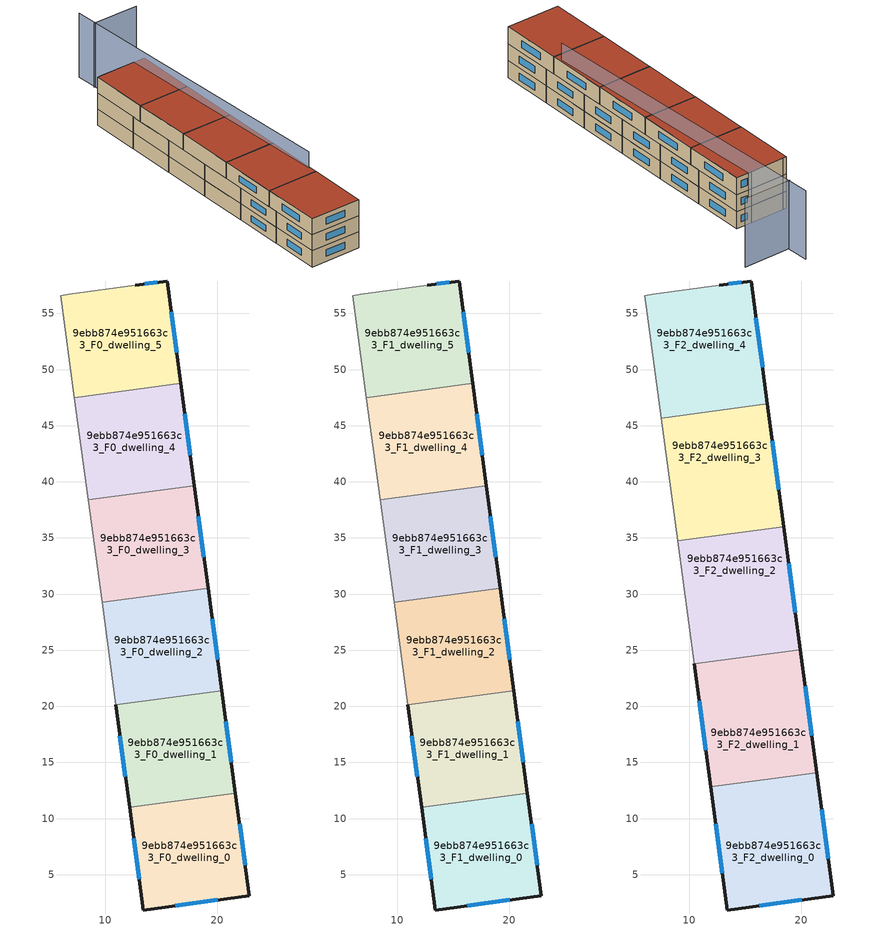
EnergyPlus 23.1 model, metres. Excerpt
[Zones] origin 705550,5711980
9ebb874e951663c3_F0_dwelling_0
 floor ground (EU_floor_Construction): 21.61,12.26 22.83,3.12 13.4,1.85 12.17,10.99 z0
 wall outside (EU_wall_Construction): 12.17,10.99 13.4,1.85 22.83,3.12 21.61,12.26 z0:3
 wall to 9ebb874e951663c3_F0_dwelling_1 (EU_wall_Construction): 21.61,12.26 12.17,10.99 z0:3
 window (EU_Window_Construction): 22.47,5.86 21.98,9.53 / 16.23,2.23 20.01,2.74 / 12.54,8.26 13.04,4.59 z0.9:2.1
9ebb874e951663c3_F0_dwelling_1
 floor ground (EU_floor_Construction): 20.39,21.4 21.61,12.26 12.17,10.99 10.95,20.13 z0
 wall outside (EU_wall_Construction): 21.61,12.26 20.39,21.4 / 10.95,20.13 12.17,10.99 z0:3
 wall to 9ebb874e951663c3_F0_dwelling_2 (EU_wall_Construction): 20.39,21.4 10.95,20.13 z0:3
 window (EU_Window_Construction): 21.25,15 20.76,18.66 / 11.31,17.39 11.81,13.73 z0.9:2.1
9ebb874e951663c3_F0_dwelling_2
 floor ground (EU_floor_Construction): 19.17,30.53 20.39,21.4 10.95,20.13 9.72,29.26 z0
 wall outside (EU_wall_Construction): 20.39,21.4 19.17,30.53 z0:3
 wall to 9ebb874e951663c3_F0_dwelling_3 (EU_wall_Construction): 19.17,30.53 9.72,29.26 z0:3
 wall adiabatic (EU_wall_Construction): 9.72,29.26 10.95,20.13 z0:3
 window (EU_Window_Construction): 20.02,24.13 19.53,27.8 z0.9:2.1
9ebb874e951663c3_F0_dwelling_3
 floor ground (EU_floor_Construction): 17.95,39.66 19.17,30.53 9.72,29.26 8.49,38.38 z0
 wall outside (EU_wall_Construction): 19.17,30.53 17.95,39.66 z0:3
 wall to 9ebb874e951663c3_F0_dwelling_4 (EU_wall_Construction): 17.95,39.66 8.49,38.38 z0:3
 wall adiabatic (EU_wall_Construction): 8.49,38.38 9.72,29.26 z0:3
 window (EU_Window_Construction): 18.8,33.26 18.31,36.92 z0.9:2.1
9ebb874e951663c3_F0_dwelling_4
 floor ground (EU_floor_Construction): 16.73,48.78 17.95,39.66 8.49,38.38 7.27,47.5 z0
 wall outside (EU_wall_Construction): 17.95,39.66 16.73,48.78 z0:3
 wall to 9ebb874e951663c3_F0_dwelling_5 (EU_wall_Construction): 16.73,48.78 7.27,47.5 z0:3
 wall adiabatic (EU_wall_Construction): 7.27,47.5 8.49,38.38 z0:3
 window (EU_Window_Construction): 17.58,42.39 17.09,46.05 z0.9:2.1
9ebb874e951663c3_F0_dwelling_5
 floor ground (EU_floor_Construction): 15.51,57.89 16.73,48.78 7.27,47.5 6.04,56.6 6.74,56.69 12.68,57.52 z0
 wall outside (EU_wall_Construction): 16.73,48.78 15.51,57.89 12.68,57.52 z0:3
 wall adiabatic (EU_wall_Construction): 12.68,57.52 6.74,56.69 6.04,56.6 7.27,47.5 z0:3
 window (EU_Window_Construction): 14.66,57.78 13.52,57.63 / 16.36,51.5 15.87,55.16 z0.9:2.1
9ebb874e951663c3_F1_dwelling_0
 floor to 9ebb874e951663c3_F0_dwelling_0 (EU_floor_Construction): 21.61,12.26 22.83,3.12 13.4,1.85 12.17,10.99 z3
 wall outside (EU_wall_Construction): 12.17,10.99 13.4,1.85 22.83,3.12 21.61,12.26 z3:6
 wall to 9ebb874e951663c3_F1_dwelling_1 (EU_wall_Construction): 21.61,12.26 12.17,10.99 z3:6
 window (EU_Window_Construction): 22.47,5.86 21.98,9.53 / 16.23,2.23 20.01,2.74 / 12.54,8.26 13.04,4.59 z3.9:5.1
9ebb874e951663c3_F1_dwelling_1
 floor to 9ebb874e951663c3_F0_dwelling_1 (EU_floor_Construction): 20.39,21.4 21.61,12.26 12.17,10.99 10.95,20.13 z3
 wall outside (EU_wall_Construction): 21.61,12.26 20.39,21.4 / 10.95,20.13 12.17,10.99 z3:6
 wall to 9ebb874e951663c3_F1_dwelling_2 (EU_wall_Construction): 20.39,21.4 10.95,20.13 z3:6
 window (EU_Window_Construction): 21.25,15 20.76,18.66 / 11.31,17.39 11.81,13.73 z3.9:5.1
9ebb874e951663c3_F1_dwelling_2
 floor to 9ebb874e951663c3_F0_dwelling_2 (EU_floor_Construction): 19.17,30.53 20.39,21.4 10.95,20.13 9.72,29.26 z3
 wall outside (EU_wall_Construction): 20.39,21.4 19.17,30.53 z3:6
 wall to 9ebb874e951663c3_F1_dwelling_3 (EU_wall_Construction): 19.17,30.53 9.72,29.26 z3:6
 wall adiabatic (EU_wall_Construction): 9.72,29.26 10.95,20.13 z3:6
 window (EU_Window_Construction): 20.02,24.13 19.53,27.8 z3.9:5.1
9ebb874e951663c3_F1_dwelling_3
 floor to 9ebb874e951663c3_F0_dwelling_3 (EU_floor_Construction): 17.95,39.66 19.17,30.53 9.72,29.26 8.49,38.38 z3
 wall outside (EU_wall_Construction): 19.17,30.53 17.95,39.66 z3:6
 wall to 9ebb874e951663c3_F1_dwelling_4 (EU_wall_Construction): 17.95,39.66 8.49,38.38 z3:6
 wall adiabatic (EU_wall_Construction): 8.49,38.38 9.72,29.26 z3:6
 window (EU_Window_Construction): 18.8,33.26 18.31,36.92 z3.9:5.1
9ebb874e951663c3_F1_dwelling_4
 floor to 9ebb874e951663c3_F0_dwelling_4 (EU_floor_Construction): 16.73,48.78 17.95,39.66 8.49,38.38 7.27,47.5 z3
 wall outside (EU_wall_Construction): 17.95,39.66 16.73,48.78 z3:6
 wall to 9ebb874e951663c3_F1_dwelling_5 (EU_wall_Construction): 16.73,48.78 7.27,47.5 z3:6
 wall adiabatic (EU_wall_Construction): 7.27,47.5 8.49,38.38 z3:6
 window (EU_Window_Construction): 17.58,42.39 17.09,46.05 z3.9:5.1
9ebb874e951663c3_F1_dwelling_5
 floor to 9ebb874e951663c3_F0_dwelling_5 (EU_floor_Construction): 15.51,57.89 16.73,48.78 7.27,47.5 6.04,56.6 6.74,56.69 12.68,57.52 z3
 wall outside (EU_wall_Construction): 16.73,48.78 15.51,57.89 12.68,57.52 z3:6
 wall adiabatic (EU_wall_Construction): 12.68,57.52 6.74,56.69 6.04,56.6 7.27,47.5 z3:6
 window (EU_Window_Construction): 14.66,57.78 13.52,57.63 / 16.36,51.5 15.87,55.16 z3.9:5.1
9ebb874e951663c3_F2_dwelling_0
 floor to 9ebb874e951663c3_F1_dwelling_0 (EU_floor_Construction): 21.61,12.26 22.83,3.12 13.4,1.85 12.17,10.99 z6
 floor to 9ebb874e951663c3_F1_dwelling_1 (EU_floor_Construction): 21.37,14.09 21.61,12.26 12.17,10.99 11.93,12.82 z6
 wall outside (EU_wall_Construction): 11.93,12.82 13.4,1.85 22.83,3.12 21.37,14.09 z6:9
 wall to 9ebb874e951663c3_F2_dwelling_1 (EU_wall_Construction): 21.37,14.09 11.93,12.82 z6:9
 window (EU_Window_Construction): 22.4,6.41 21.81,10.81 / 16.23,2.23 20.01,2.74 / 12.37,9.54 12.96,5.13 z6.9:8.1
 roof outside (EU_roof_Construction): 22.83,3.12 21.37,14.09 11.93,12.82 13.4,1.85 z9
9ebb874e951663c3_F2_dwelling_1
 floor to 9ebb874e951663c3_F1_dwelling_1 (EU_floor_Construction): 20.39,21.4 21.37,14.09 11.93,12.82 10.95,20.13 z6
 floor to 9ebb874e951663c3_F1_dwelling_2 (EU_floor_Construction): 19.9,25.05 20.39,21.4 10.95,20.13 10.46,23.78 z6
 wall outside (EU_wall_Construction): 21.37,14.09 19.9,25.05 / 10.45,23.78 11.93,12.82 z6:9
 wall to 9ebb874e951663c3_F2_dwelling_2 (EU_wall_Construction): 19.9,25.05 10.45,23.78 z6:9
 window (EU_Window_Construction): 20.93,17.37 20.34,21.77 / 10.9,20.5 11.49,16.1 z6.9:8.1
 roof outside (EU_roof_Construction): 21.37,14.09 19.9,25.05 10.45,23.78 11.93,12.82 z9
9ebb874e951663c3_F2_dwelling_2
 floor to 9ebb874e951663c3_F1_dwelling_2 (EU_floor_Construction): 19.17,30.53 19.9,25.05 10.46,23.78 9.72,29.26 z6
 floor to 9ebb874e951663c3_F1_dwelling_3 (EU_floor_Construction): 18.44,36.01 19.17,30.53 9.72,29.26 8.98,34.74 z6
 wall outside (EU_wall_Construction): 19.9,25.05 18.44,36.01 z6:9
 wall to 9ebb874e951663c3_F2_dwelling_3 (EU_wall_Construction): 18.44,36.01 8.98,34.74 z6:9
 wall adiabatic (EU_wall_Construction): 8.98,34.74 10.45,23.78 z6:9
 window (EU_Window_Construction): 19.46,28.33 18.88,32.73 z6.9:8.1
 roof outside (EU_roof_Construction): 19.9,25.05 18.44,36.01 8.98,34.74 10.45,23.78 z9
9ebb874e951663c3_F2_dwelling_3
 floor to 9ebb874e951663c3_F1_dwelling_3 (EU_floor_Construction): 17.95,39.66 18.44,36.01 8.98,34.74 8.49,38.38 z6
 floor to 9ebb874e951663c3_F1_dwelling_4 (EU_floor_Construction): 16.97,46.95 17.95,39.66 8.49,38.38 7.51,45.68 z6
 wall outside (EU_wall_Construction): 18.44,36.01 16.97,46.95 z6:9
 wall to 9ebb874e951663c3_F2_dwelling_4 (EU_wall_Construction): 16.97,46.95 7.51,45.68 z6:9
 wall adiabatic (EU_wall_Construction): 7.51,45.68 8.98,34.74 z6:9
 window (EU_Window_Construction): 18,39.28 17.41,43.68 z6.9:8.1
 roof outside (EU_roof_Construction): 18.44,36.01 16.97,46.95 7.51,45.68 8.98,34.74 z9
9ebb874e951663c3_F2_dwelling_4
 floor to 9ebb874e951663c3_F1_dwelling_4 (EU_floor_Construction): 16.73,48.78 16.97,46.95 7.51,45.68 7.27,47.5 z6
 floor to 9ebb874e951663c3_F1_dwelling_5 (EU_floor_Construction): 15.51,57.89 16.73,48.78 7.27,47.5 6.04,56.6 6.74,56.69 12.68,57.52 z6
 wall outside (EU_wall_Construction): 16.97,46.95 15.51,57.89 12.68,57.52 z6:9
 wall adiabatic (EU_wall_Construction): 12.68,57.52 6.74,56.69 6.04,56.6 7.51,45.68 z6:9
 window (EU_Window_Construction): 14.66,57.78 13.52,57.63 / 16.53,50.23 15.95,54.62 z6.9:8.1
 roof outside (EU_roof_Construction): 16.97,46.95 15.51,57.89 12.68,57.52 6.74,56.69 6.04,56.6 7.51,45.68 z9
shading: 11,70.68 20.88,15.54 / 20,67.96 11.51,66.82 z0:12
[Building]
EU S2 Campaign: North Axis=0; Terrain=City; Solar Distribution=FullExterior
[Site:Location]
London: Latitude=51.5; Longitude=-0.5; Time Zone=0; Elevation=25
[SizingPeriod:WeatherFileDays]
AnnualSizingPeriod: Begin Month=1; Begin Day of Month=1; End Month=12; End Day of Month=31; Day of Week for Start Day=Monday; Use Weather File Daylight Saving Period=No; Use Weather File Rain and Snow Indicators=No
[MATERIAL]
EU_InternalMass_Material: Roughness=MediumRough; Thickness=0.1; Conductivity=1; Density=1800; Specific Heat=900; Thermal Absorptance=0.9; Solar Absorptance=0.7; Visible Absorptance=0.7
[MATERIAL:NOMASS] Roughness=MediumRough; Thermal Absorptance=0.9; Solar Absorptance=0.7; Visible Absorptance=0.7
Name | Thermal Resistance
EU_wall_NoMass | 1.04674
EU_roof_NoMass | 4.32442
EU_floor_NoMass | 2.04616
[WINDOWMATERIAL:SIMPLEGLAZINGSYSTEM]
EU_Window_SimpleGlazing: UFactor=4.25843; Solar Heat Gain Coefficient=0.85; Visible Transmittance=0.85
[CONSTRUCTION]
EU_wall_Construction: EU_wall_NoMass
EU_roof_Construction: EU_roof_NoMass
EU_floor_Construction: EU_floor_NoMass
EU_InternalMass_Construction: EU_InternalMass_Material
EU_Window_Construction: EU_Window_SimpleGlazing
[ZONE] Type=1; Multiplier=1; Ceiling Height=autocalculate; Floor Area=autocalculate; Part of Total Floor Area=Yes
Name | Volume
9ebb874e951663c3_F0_dwelling_0; 9ebb874e951663c3_F1_dwelling_0 | 263.439
9ebb874e951663c3_F2_dwelling_0 | 316.147
9ebb874e951663c3_F0_dwelling_1; 9ebb874e951663c3_F1_dwelling_1 | 263.451
9ebb874e951663c3_F2_dwelling_1 | 316.17
9ebb874e951663c3_F0_dwelling_2; 9ebb874e951663c3_F1_dwelling_2 | 263.429
9ebb874e951663c3_F2_dwelling_2 | 316.129
9ebb874e951663c3_F0_dwelling_3; 9ebb874e951663c3_F1_dwelling_3 | 263.443
9ebb874e951663c3_F2_dwelling_3 | 316.151
9ebb874e951663c3_F0_dwelling_4; 9ebb874e951663c3_F1_dwelling_4 | 263.447
9ebb874e951663c3_F2_dwelling_4 | 316.165
9ebb874e951663c3_F0_dwelling_5; 9ebb874e951663c3_F1_dwelling_5 | 263.481
[INTERNALMASS] Construction=EU_InternalMass_Construction
Name | Zone or ZoneList | Surface Area
9ebb874e951663c3_F0_dwelling_0_EU_InternalMass | 9ebb874e951663c3_F0_dwelling_0 | 87.813
9ebb874e951663c3_F0_dwelling_1_EU_InternalMass | 9ebb874e951663c3_F0_dwelling_1 | 87.8169
9ebb874e951663c3_F0_dwelling_2_EU_InternalMass | 9ebb874e951663c3_F0_dwelling_2 | 87.8097
9ebb874e951663c3_F0_dwelling_3_EU_InternalMass | 9ebb874e951663c3_F0_dwelling_3 | 87.8143
9ebb874e951663c3_F0_dwelling_4_EU_InternalMass | 9ebb874e951663c3_F0_dwelling_4 | 87.8162
9ebb874e951663c3_F0_dwelling_5_EU_InternalMass | 9ebb874e951663c3_F0_dwelling_5 | 87.8266
9ebb874e951663c3_F1_dwelling_0_EU_InternalMass | 9ebb874e951663c3_F1_dwelling_0 | 87.813
9ebb874e951663c3_F1_dwelling_1_EU_InternalMass | 9ebb874e951663c3_F1_dwelling_1 | 87.8169
9ebb874e951663c3_F1_dwelling_2_EU_InternalMass | 9ebb874e951663c3_F1_dwelling_2 | 87.8097
9ebb874e951663c3_F1_dwelling_3_EU_InternalMass | 9ebb874e951663c3_F1_dwelling_3 | 87.8143
9ebb874e951663c3_F1_dwelling_4_EU_InternalMass | 9ebb874e951663c3_F1_dwelling_4 | 87.8162
9ebb874e951663c3_F1_dwelling_5_EU_InternalMass | 9ebb874e951663c3_F1_dwelling_5 | 87.8266
9ebb874e951663c3_F2_dwelling_0_EU_InternalMass | 9ebb874e951663c3_F2_dwelling_0 | 105.383
9ebb874e951663c3_F2_dwelling_1_EU_InternalMass | 9ebb874e951663c3_F2_dwelling_1 | 105.39
9ebb874e951663c3_F2_dwelling_2_EU_InternalMass | 9ebb874e951663c3_F2_dwelling_2 | 105.376
9ebb874e951663c3_F2_dwelling_3_EU_InternalMass | 9ebb874e951663c3_F2_dwelling_3 | 105.384
9ebb874e951663c3_F2_dwelling_4_EU_InternalMass | 9ebb874e951663c3_F2_dwelling_4 | 105.388
[OTHEREQUIPMENT] Fuel Type=Electricity; Design Level Calculation Method=Watts/Area; Power per Zone Floor Area=1; Fraction Latent=0; Fraction Radiant=0; Fraction Lost=0; Carbon Dioxide Generation Rate=0; EndUse Subcategory=EU_Step8_InternalGains
Name | Zone or ZoneList or Space or SpaceList | Schedule
EU_Step8_InternalGain_9ebb874e951663c3_F0_dwelling_0_f000 | 9ebb874e951663c3_F0_dwelling_0 | EU_Step8_GainSchedule_9ebb874e951663c3_F0_dwelling_0_f000
EU_Step8_InternalGain_9ebb874e951663c3_F0_dwelling_1_f000 | 9ebb874e951663c3_F0_dwelling_1 | EU_Step8_GainSchedule_9ebb874e951663c3_F0_dwelling_1_f000
EU_Step8_InternalGain_9ebb874e951663c3_F0_dwelling_2_f000 | 9ebb874e951663c3_F0_dwelling_2 | EU_Step8_GainSchedule_9ebb874e951663c3_F0_dwelling_2_f000
EU_Step8_InternalGain_9ebb874e951663c3_F0_dwelling_3_f000 | 9ebb874e951663c3_F0_dwelling_3 | EU_Step8_GainSchedule_9ebb874e951663c3_F0_dwelling_3_f000
EU_Step8_InternalGain_9ebb874e951663c3_F0_dwelling_4_f000 | 9ebb874e951663c3_F0_dwelling_4 | EU_Step8_GainSchedule_9ebb874e951663c3_F0_dwelling_4_f000
EU_Step8_InternalGain_9ebb874e951663c3_F0_dwelling_5_f000 | 9ebb874e951663c3_F0_dwelling_5 | EU_Step8_GainSchedule_9ebb874e951663c3_F0_dwelling_5_f000
EU_Step8_InternalGain_9ebb874e951663c3_F1_dwelling_0_f000 | 9ebb874e951663c3_F1_dwelling_0 | EU_Step8_GainSchedule_9ebb874e951663c3_F1_dwelling_0_f000
EU_Step8_InternalGain_9ebb874e951663c3_F1_dwelling_1_f000 | 9ebb874e951663c3_F1_dwelling_1 | EU_Step8_GainSchedule_9ebb874e951663c3_F1_dwelling_1_f000
EU_Step8_InternalGain_9ebb874e951663c3_F1_dwelling_2_f000 | 9ebb874e951663c3_F1_dwelling_2 | EU_Step8_GainSchedule_9ebb874e951663c3_F1_dwelling_2_f000
EU_Step8_InternalGain_9ebb874e951663c3_F1_dwelling_3_f000 | 9ebb874e951663c3_F1_dwelling_3 | EU_Step8_GainSchedule_9ebb874e951663c3_F1_dwelling_3_f000
EU_Step8_InternalGain_9ebb874e951663c3_F1_dwelling_4_f000 | 9ebb874e951663c3_F1_dwelling_4 | EU_Step8_GainSchedule_9ebb874e951663c3_F1_dwelling_4_f000
EU_Step8_InternalGain_9ebb874e951663c3_F1_dwelling_5_f000 | 9ebb874e951663c3_F1_dwelling_5 | EU_Step8_GainSchedule_9ebb874e951663c3_F1_dwelling_5_f000
EU_Step8_InternalGain_9ebb874e951663c3_F2_dwelling_0_f000 | 9ebb874e951663c3_F2_dwelling_0 | EU_Step8_GainSchedule_9ebb874e951663c3_F2_dwelling_0_f000
EU_Step8_InternalGain_9ebb874e951663c3_F2_dwelling_1_f000 | 9ebb874e951663c3_F2_dwelling_1 | EU_Step8_GainSchedule_9ebb874e951663c3_F2_dwelling_1_f000
EU_Step8_InternalGain_9ebb874e951663c3_F2_dwelling_2_f000 | 9ebb874e951663c3_F2_dwelling_2 | EU_Step8_GainSchedule_9ebb874e951663c3_F2_dwelling_2_f000
EU_Step8_InternalGain_9ebb874e951663c3_F2_dwelling_3_f000 | 9ebb874e951663c3_F2_dwelling_3 | EU_Step8_GainSchedule_9ebb874e951663c3_F2_dwelling_3_f000
EU_Step8_InternalGain_9ebb874e951663c3_F2_dwelling_4_f000 | 9ebb874e951663c3_F2_dwelling_4 | EU_Step8_GainSchedule_9ebb874e951663c3_F2_dwelling_4_f000
[ZONEVENTILATION:DESIGNFLOWRATE] Schedule=EU_AlwaysOn; Design Flow Rate Calculation Method=AirChanges/Hour; Air Changes per Hour=0.488719; Ventilation Type=Natural; Fan Pressure Rise=0; Fan Total Efficiency=1; Constant Term Coefficient=1; Temperature Term Coefficient=0; Velocity Term Coefficient=0; Velocity Squared Term Coefficient=0; Minimum Indoor Temperature=-100; Maximum Indoor Temperature=100; Delta Temperature=-100; Minimum Outdoor Temperature=-100; Maximum Outdoor Temperature=100; Maximum Wind Speed=40
Name | Zone or ZoneList or Space or SpaceList
EU_ConstantAir_9ebb874e951663c3_F0_dwelling_0 | 9ebb874e951663c3_F0_dwelling_0
EU_ConstantAir_9ebb874e951663c3_F0_dwelling_1 | 9ebb874e951663c3_F0_dwelling_1
EU_ConstantAir_9ebb874e951663c3_F0_dwelling_2 | 9ebb874e951663c3_F0_dwelling_2
EU_ConstantAir_9ebb874e951663c3_F0_dwelling_3 | 9ebb874e951663c3_F0_dwelling_3
EU_ConstantAir_9ebb874e951663c3_F0_dwelling_4 | 9ebb874e951663c3_F0_dwelling_4
EU_ConstantAir_9ebb874e951663c3_F0_dwelling_5 | 9ebb874e951663c3_F0_dwelling_5
EU_ConstantAir_9ebb874e951663c3_F1_dwelling_0 | 9ebb874e951663c3_F1_dwelling_0
EU_ConstantAir_9ebb874e951663c3_F1_dwelling_1 | 9ebb874e951663c3_F1_dwelling_1
EU_ConstantAir_9ebb874e951663c3_F1_dwelling_2 | 9ebb874e951663c3_F1_dwelling_2
EU_ConstantAir_9ebb874e951663c3_F1_dwelling_3 | 9ebb874e951663c3_F1_dwelling_3
EU_ConstantAir_9ebb874e951663c3_F1_dwelling_4 | 9ebb874e951663c3_F1_dwelling_4
EU_ConstantAir_9ebb874e951663c3_F1_dwelling_5 | 9ebb874e951663c3_F1_dwelling_5
EU_ConstantAir_9ebb874e951663c3_F2_dwelling_0 | 9ebb874e951663c3_F2_dwelling_0
EU_ConstantAir_9ebb874e951663c3_F2_dwelling_1 | 9ebb874e951663c3_F2_dwelling_1
EU_ConstantAir_9ebb874e951663c3_F2_dwelling_2 | 9ebb874e951663c3_F2_dwelling_2
EU_ConstantAir_9ebb874e951663c3_F2_dwelling_3 | 9ebb874e951663c3_F2_dwelling_3
EU_ConstantAir_9ebb874e951663c3_F2_dwelling_4 | 9ebb874e951663c3_F2_dwelling_4
[HVACTEMPLATE:THERMOSTAT] Constant Heating Setpoint=20; Constant Cooling Setpoint=50
EU_HeatOnly_9ebb874e951663c3_F0_dwelling_0; EU_HeatOnly_9ebb874e951663c3_F0_dwelling_1; EU_HeatOnly_9ebb874e951663c3_F0_dwelling_2; EU_HeatOnly_9ebb874e951663c3_F0_dwelling_3; EU_HeatOnly_9ebb874e951663c3_F0_dwelling_4; EU_HeatOnly_9ebb874e951663c3_F0_dwelling_5; EU_HeatOnly_9ebb874e951663c3_F1_dwelling_0; EU_HeatOnly_9ebb874e951663c3_F1_dwelling_1; EU_HeatOnly_9ebb874e951663c3_F1_dwelling_2; EU_HeatOnly_9ebb874e951663c3_F1_dwelling_3; EU_HeatOnly_9ebb874e951663c3_F1_dwelling_4; EU_HeatOnly_9ebb874e951663c3_F1_dwelling_5; EU_HeatOnly_9ebb874e951663c3_F2_dwelling_0; EU_HeatOnly_9ebb874e951663c3_F2_dwelling_1; EU_HeatOnly_9ebb874e951663c3_F2_dwelling_2; EU_HeatOnly_9ebb874e951663c3_F2_dwelling_3; EU_HeatOnly_9ebb874e951663c3_F2_dwelling_4
[HVACTEMPLATE:ZONE:IDEALLOADSAIRSYSTEM] System Availability Schedule=EU_AlwaysOn; Maximum Heating Supply Air Temperature=50; Minimum Cooling Supply Air Temperature=13; Maximum Heating Supply Air Humidity Ratio=0.0156; Minimum Cooling Supply Air Humidity Ratio=0.0077; Heating Limit=NoLimit; Cooling Limit=NoLimit; Heating Availability Schedule=EU_AlwaysOn; Cooling Availability Schedule=EU_CoolingOff; Dehumidification Control Type=ConstantSensibleHeatRatio; Cooling Sensible Heat Ratio=0.7; Dehumidification Setpoint=60; Humidification Control Type=None; Humidification Setpoint=30; Outdoor Air Method=None; Outdoor Air Flow Rate per Person=0.00944; Outdoor Air Flow Rate per Zone Floor Area=0; Outdoor Air Flow Rate per Zone=0; Demand Controlled Ventilation Type=None; Outdoor Air Economizer Type=NoEconomizer; Heat Recovery Type=None; Sensible Heat Recovery Effectiveness=0.7; Latent Heat Recovery Effectiveness=0.65
Name | Template Thermostat
9ebb874e951663c3_F0_dwelling_0 | EU_HeatOnly_9ebb874e951663c3_F0_dwelling_0
9ebb874e951663c3_F0_dwelling_1 | EU_HeatOnly_9ebb874e951663c3_F0_dwelling_1
9ebb874e951663c3_F0_dwelling_2 | EU_HeatOnly_9ebb874e951663c3_F0_dwelling_2
9ebb874e951663c3_F0_dwelling_3 | EU_HeatOnly_9ebb874e951663c3_F0_dwelling_3
9ebb874e951663c3_F0_dwelling_4 | EU_HeatOnly_9ebb874e951663c3_F0_dwelling_4
9ebb874e951663c3_F0_dwelling_5 | EU_HeatOnly_9ebb874e951663c3_F0_dwelling_5
9ebb874e951663c3_F1_dwelling_0 | EU_HeatOnly_9ebb874e951663c3_F1_dwelling_0
9ebb874e951663c3_F1_dwelling_1 | EU_HeatOnly_9ebb874e951663c3_F1_dwelling_1
9ebb874e951663c3_F1_dwelling_2 | EU_HeatOnly_9ebb874e951663c3_F1_dwelling_2
9ebb874e951663c3_F1_dwelling_3 | EU_HeatOnly_9ebb874e951663c3_F1_dwelling_3
9ebb874e951663c3_F1_dwelling_4 | EU_HeatOnly_9ebb874e951663c3_F1_dwelling_4
9ebb874e951663c3_F1_dwelling_5 | EU_HeatOnly_9ebb874e951663c3_F1_dwelling_5
9ebb874e951663c3_F2_dwelling_0 | EU_HeatOnly_9ebb874e951663c3_F2_dwelling_0
9ebb874e951663c3_F2_dwelling_1 | EU_HeatOnly_9ebb874e951663c3_F2_dwelling_1
9ebb874e951663c3_F2_dwelling_2 | EU_HeatOnly_9ebb874e951663c3_F2_dwelling_2
9ebb874e951663c3_F2_dwelling_3 | EU_HeatOnly_9ebb874e951663c3_F2_dwelling_3
9ebb874e951663c3_F2_dwelling_4 | EU_HeatOnly_9ebb874e951663c3_F2_dwelling_4
[SIZING:ZONE] Zone Cooling Design Supply Air Temperature Input Method=SupplyAirTemperature; Zone Cooling Design Supply Air Temperature=13; Zone Heating Design Supply Air Temperature Input Method=SupplyAirTemperature; Zone Heating Design Supply Air Temperature=50; Zone Cooling Design Supply Air Humidity Ratio=0.008; Zone Heating Design Supply Air Humidity Ratio=0.008; Cooling Design Air Flow Method=DesignDay; Cooling Design Air Flow Rate=0; Cooling Minimum Air Flow per Zone Floor Area=0.000762; Cooling Minimum Air Flow=0; Cooling Minimum Air Flow Fraction=0.2; Heating Design Air Flow Method=DesignDay; Heating Design Air Flow Rate=0; Heating Maximum Air Flow per Zone Floor Area=0.002032; Heating Maximum Air Flow=0.141576; Heating Maximum Air Flow Fraction=0.3; Account for Dedicated Outdoor Air System=No; Dedicated Outdoor Air System Control Strategy=NeutralSupplyAir; Dedicated Outdoor Air Low Setpoint Temperature for Design=autosize; Dedicated Outdoor Air High Setpoint Temperature for Design=autosize; Zone Load Sizing Method=Sensible Load Only No Latent Load; Zone Latent Cooling Design Supply Air Humidity Ratio Input Method=HumidityRatioDifference; Zone Cooling Design Supply Air Humidity Ratio Difference=0.005; Zone Latent Heating Design Supply Air Humidity Ratio Input Method=HumidityRatioDifference; Zone Humidification Design Supply Air Humidity Ratio Difference=0.005
9ebb874e951663c3_F0_dwelling_0; 9ebb874e951663c3_F0_dwelling_1; 9ebb874e951663c3_F0_dwelling_2; 9ebb874e951663c3_F0_dwelling_3; 9ebb874e951663c3_F0_dwelling_4; 9ebb874e951663c3_F0_dwelling_5; 9ebb874e951663c3_F1_dwelling_0; 9ebb874e951663c3_F1_dwelling_1; 9ebb874e951663c3_F1_dwelling_2; 9ebb874e951663c3_F1_dwelling_3; 9ebb874e951663c3_F1_dwelling_4; 9ebb874e951663c3_F1_dwelling_5; 9ebb874e951663c3_F2_dwelling_0; 9ebb874e951663c3_F2_dwelling_1; 9ebb874e951663c3_F2_dwelling_2; 9ebb874e951663c3_F2_dwelling_3; 9ebb874e951663c3_F2_dwelling_4
[SCHEDULE:CONSTANT]
Name | Hourly Value
EU_AlwaysOn | 1
EU_CoolingOff | 0
[SCHEDULE:FILE] Column Number=1; Rows to Skip at Top=0; Number of Hours of Data=8760; Column Separator=Comma; Interpolate to Timestep=No; Minutes per Item=60; Adjust Schedule for Daylight Savings=Yes
Name | File
EU_Step8_GainSchedule_9ebb874e951663c3_F0_dwelling_0_f000 | ../../schedules/9ebb874e951663c3/9ebb874e951663c3_F0_dwelling_0_f000_gain.csv
EU_Step8_GainSchedule_9ebb874e951663c3_F0_dwelling_1_f000 | ../../schedules/9ebb874e951663c3/9ebb874e951663c3_F0_dwelling_1_f000_gain.csv
EU_Step8_GainSchedule_9ebb874e951663c3_F0_dwelling_2_f000 | ../../schedules/9ebb874e951663c3/9ebb874e951663c3_F0_dwelling_2_f000_gain.csv
EU_Step8_GainSchedule_9ebb874e951663c3_F0_dwelling_3_f000 | ../../schedules/9ebb874e951663c3/9ebb874e951663c3_F0_dwelling_3_f000_gain.csv
EU_Step8_GainSchedule_9ebb874e951663c3_F0_dwelling_4_f000 | ../../schedules/9ebb874e951663c3/9ebb874e951663c3_F0_dwelling_4_f000_gain.csv
EU_Step8_GainSchedule_9ebb874e951663c3_F0_dwelling_5_f000 | ../../schedules/9ebb874e951663c3/9ebb874e951663c3_F0_dwelling_5_f000_gain.csv
EU_Step8_GainSchedule_9ebb874e951663c3_F1_dwelling_0_f000 | ../../schedules/9ebb874e951663c3/9ebb874e951663c3_F1_dwelling_0_f000_gain.csv
EU_Step8_GainSchedule_9ebb874e951663c3_F1_dwelling_1_f000 | ../../schedules/9ebb874e951663c3/9ebb874e951663c3_F1_dwelling_1_f000_gain.csv
EU_Step8_GainSchedule_9ebb874e951663c3_F1_dwelling_2_f000 | ../../schedules/9ebb874e951663c3/9ebb874e951663c3_F1_dwelling_2_f000_gain.csv
EU_Step8_GainSchedule_9ebb874e951663c3_F1_dwelling_3_f000 | ../../schedules/9ebb874e951663c3/9ebb874e951663c3_F1_dwelling_3_f000_gain.csv
EU_Step8_GainSchedule_9ebb874e951663c3_F1_dwelling_4_f000 | ../../schedules/9ebb874e951663c3/9ebb874e951663c3_F1_dwelling_4_f000_gain.csv
EU_Step8_GainSchedule_9ebb874e951663c3_F1_dwelling_5_f000 | ../../schedules/9ebb874e951663c3/9ebb874e951663c3_F1_dwelling_5_f000_gain.csv
EU_Step8_GainSchedule_9ebb874e951663c3_F2_dwelling_0_f000 | ../../schedules/9ebb874e951663c3/9ebb874e951663c3_F2_dwelling_0_f000_gain.csv
EU_Step8_GainSchedule_9ebb874e951663c3_F2_dwelling_1_f000 | ../../schedules/9ebb874e951663c3/9ebb874e951663c3_F2_dwelling_1_f000_gain.csv
EU_Step8_GainSchedule_9ebb874e951663c3_F2_dwelling_2_f000 | ../../schedules/9ebb874e951663c3/9ebb874e951663c3_F2_dwelling_2_f000_gain.csv
EU_Step8_GainSchedule_9ebb874e951663c3_F2_dwelling_3_f000 | ../../schedules/9ebb874e951663c3/9ebb874e951663c3_F2_dwelling_3_f000_gain.csv
EU_Step8_GainSchedule_9ebb874e951663c3_F2_dwelling_4_f000 | ../../schedules/9ebb874e951663c3/9ebb874e951663c3_F2_dwelling_4_f000_gain.csv
